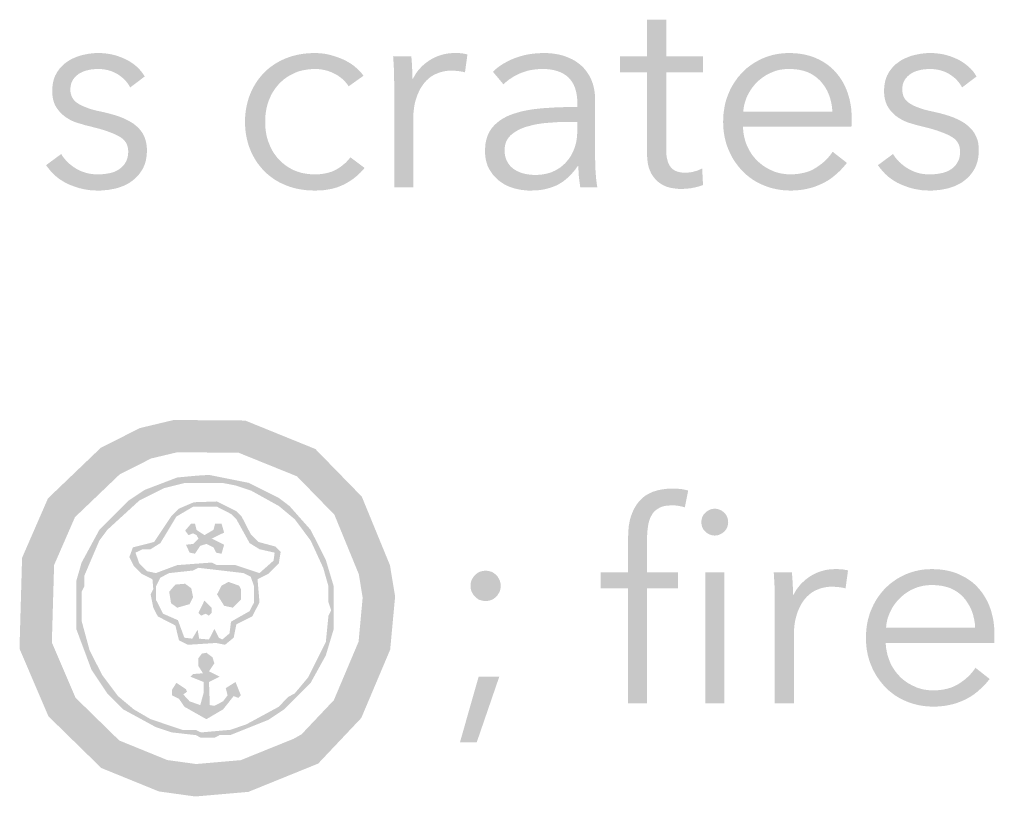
# Model space of a CAD drawing. Header units: millimetres. Extents: x 6 to 297, y 55 to 451.
# Drawn here: x 31.29 to 40.36, y 215.73 to 222.96 of the extents above; entities that cross this region are included whole.
import ezdxf

# ---------------------------------------------------------------- set-up
doc = ezdxf.new("R2010")
doc.units = ezdxf.units.MM
doc.layers.add('RASTER', color=7, linetype='Continuous')

msp = doc.modelspace()

# ---------------------------------------------------------------- hatches: boundary and pattern name
at = {"layer": 'RASTER'}
for points in [[(37.649, 222.469), (37.306, 222.469), (37.306, 221.759), (37.306, 221.742), (37.306, 221.726), (37.307, 221.711), (37.309, 221.697), (37.311, 221.683), (37.313, 221.671), (37.316, 221.658), (37.319, 221.647), (37.322, 221.636), (37.326, 221.626), (37.33, 221.617), (37.335, 221.608), (37.339, 221.599), (37.345, 221.592), (37.35, 221.585), (37.356, 221.578), (37.363, 221.572), (37.369, 221.567), (37.376, 221.562), (37.383, 221.557), (37.391, 221.553), (37.398, 221.55), (37.406, 221.547), (37.415, 221.544), (37.423, 221.542), (37.432, 221.54), (37.441, 221.539), (37.45, 221.537), (37.459, 221.536), (37.468, 221.536), (37.478, 221.535), (37.488, 221.535), (37.497, 221.535), (37.506, 221.536), (37.515, 221.537), (37.525, 221.538), (37.535, 221.539), (37.544, 221.541), (37.554, 221.543), (37.564, 221.546), (37.574, 221.548), (37.584, 221.551), (37.594, 221.554), (37.604, 221.558), (37.613, 221.562), (37.623, 221.566), (37.632, 221.57), (37.641, 221.574), (37.649, 221.421), (37.637, 221.416), (37.625, 221.412), (37.613, 221.408), (37.601, 221.405), (37.589, 221.402), (37.576, 221.399), (37.564, 221.396), (37.551, 221.394), (37.538, 221.391), (37.525, 221.39), (37.512, 221.388), (37.498, 221.387), (37.484, 221.386), (37.47, 221.385), (37.456, 221.385), (37.441, 221.384), (37.428, 221.385), (37.416, 221.385), (37.403, 221.386), (37.39, 221.388), (37.377, 221.389), (37.364, 221.392), (37.35, 221.394), (37.337, 221.397), (37.323, 221.401), (37.31, 221.405), (37.297, 221.41), (37.284, 221.416), (37.272, 221.423), (37.259, 221.43), (37.247, 221.438), (37.235, 221.447), (37.224, 221.456), (37.213, 221.467), (37.203, 221.478), (37.193, 221.49), (37.184, 221.502), (37.175, 221.516), (37.166, 221.53), (37.159, 221.546), (37.152, 221.562), (37.146, 221.579), (37.14, 221.598), (37.136, 221.618), (37.133, 221.639), (37.131, 221.661), (37.129, 221.685), (37.129, 221.709), (37.129, 222.469), (36.877, 222.469), (36.877, 222.617), (37.129, 222.617), (37.129, 222.96), (37.306, 222.96), (37.306, 222.617), (37.649, 222.617)], [(32.319, 222.328), (32.308, 222.347), (32.297, 222.364), (32.284, 222.381), (32.27, 222.397), (32.254, 222.412), (32.238, 222.426), (32.22, 222.439), (32.201, 222.452), (32.18, 222.463), (32.159, 222.473), (32.138, 222.481), (32.116, 222.488), (32.093, 222.493), (32.069, 222.497), (32.045, 222.499), (32.02, 222.5), (32.008, 222.5), (31.996, 222.499), (31.985, 222.498), (31.973, 222.497), (31.961, 222.496), (31.95, 222.494), (31.938, 222.492), (31.926, 222.489), (31.915, 222.487), (31.903, 222.483), (31.893, 222.48), (31.882, 222.476), (31.872, 222.471), (31.862, 222.466), (31.852, 222.461), (31.843, 222.456), (31.834, 222.45), (31.826, 222.443), (31.818, 222.436), (31.81, 222.429), (31.803, 222.421), (31.796, 222.413), (31.79, 222.405), (31.785, 222.396), (31.779, 222.386), (31.775, 222.377), (31.771, 222.367), (31.768, 222.356), (31.766, 222.345), (31.764, 222.334), (31.763, 222.322), (31.762, 222.31), (31.763, 222.289), (31.767, 222.27), (31.772, 222.251), (31.78, 222.234), (31.79, 222.218), (31.802, 222.204), (31.816, 222.191), (31.833, 222.179), (31.851, 222.168), (31.873, 222.157), (31.897, 222.147), (31.923, 222.137), (31.952, 222.127), (31.983, 222.118), (32.017, 222.11), (32.054, 222.102), (32.106, 222.09), (32.154, 222.077), (32.2, 222.063), (32.241, 222.048), (32.279, 222.031), (32.314, 222.013), (32.345, 221.994), (32.372, 221.973), (32.396, 221.951), (32.417, 221.927), (32.435, 221.902), (32.449, 221.874), (32.46, 221.845), (32.468, 221.814), (32.473, 221.781), (32.475, 221.746), (32.474, 221.72), (32.472, 221.696), (32.469, 221.672), (32.465, 221.65), (32.459, 221.628), (32.452, 221.608), (32.444, 221.589), (32.435, 221.57), (32.424, 221.553), (32.413, 221.536), (32.401, 221.52), (32.388, 221.505), (32.374, 221.491), (32.36, 221.478), (32.345, 221.465), (32.329, 221.453), (32.313, 221.442), (32.296, 221.432), (32.278, 221.423), (32.26, 221.414), (32.241, 221.407), (32.222, 221.4), (32.203, 221.394), (32.182, 221.388), (32.162, 221.384), (32.141, 221.38), (32.121, 221.376), (32.1, 221.374), (32.079, 221.372), (32.059, 221.37), (32.038, 221.369), (32.017, 221.369), (31.983, 221.37), (31.949, 221.372), (31.915, 221.377), (31.881, 221.383), (31.848, 221.391), (31.815, 221.401), (31.782, 221.413), (31.749, 221.426), (31.718, 221.441), (31.687, 221.459), (31.658, 221.478), (31.631, 221.499), (31.605, 221.523), (31.581, 221.548), (31.558, 221.576), (31.536, 221.605), (31.677, 221.709), (31.689, 221.69), (31.703, 221.671), (31.718, 221.653), (31.734, 221.635), (31.752, 221.619), (31.772, 221.603), (31.792, 221.588), (31.814, 221.574), (31.837, 221.561), (31.861, 221.55), (31.885, 221.541), (31.91, 221.533), (31.935, 221.527), (31.961, 221.523), (31.988, 221.52), (32.015, 221.52), (32.029, 221.52), (32.043, 221.52), (32.057, 221.521), (32.071, 221.522), (32.084, 221.524), (32.097, 221.525), (32.111, 221.528), (32.124, 221.53), (32.137, 221.533), (32.149, 221.536), (32.161, 221.54), (32.173, 221.544), (32.184, 221.549), (32.194, 221.554), (32.205, 221.56), (32.215, 221.566), (32.224, 221.573), (32.233, 221.58), (32.242, 221.588), (32.25, 221.596), (32.257, 221.604), (32.265, 221.613), (32.271, 221.623), (32.277, 221.633), (32.283, 221.643), (32.287, 221.654), (32.291, 221.666), (32.295, 221.678), (32.297, 221.691), (32.299, 221.704), (32.3, 221.718), (32.301, 221.733), (32.299, 221.756), (32.295, 221.778), (32.288, 221.798), (32.278, 221.817), (32.265, 221.834), (32.249, 221.85), (32.23, 221.864), (32.208, 221.877), (32.184, 221.889), (32.157, 221.901), (32.128, 221.912), (32.096, 221.924), (32.061, 221.935), (32.024, 221.946), (31.984, 221.956), (31.942, 221.967), (31.928, 221.97), (31.914, 221.974), (31.9, 221.977), (31.886, 221.981), (31.871, 221.986), (31.856, 221.99), (31.841, 221.995), (31.826, 221.999), (31.811, 222.004), (31.796, 222.01), (31.782, 222.016), (31.767, 222.023), (31.753, 222.031), (31.74, 222.039), (31.726, 222.047), (31.713, 222.057), (31.7, 222.066), (31.688, 222.077), (31.677, 222.088), (31.666, 222.099), (31.655, 222.111), (31.645, 222.124), (31.636, 222.137), (31.627, 222.151), (31.619, 222.166), (31.612, 222.182), (31.607, 222.198), (31.602, 222.216), (31.598, 222.234), (31.596, 222.253), (31.594, 222.273), (31.593, 222.294), (31.594, 222.317), (31.596, 222.339), (31.599, 222.361), (31.603, 222.381), (31.608, 222.401), (31.614, 222.419), (31.621, 222.437), (31.63, 222.454), (31.639, 222.471), (31.65, 222.486), (31.661, 222.501), (31.672, 222.515), (31.685, 222.528), (31.698, 222.541), (31.712, 222.552), (31.727, 222.563), (31.743, 222.574), (31.759, 222.584), (31.776, 222.593), (31.793, 222.601), (31.81, 222.608), (31.828, 222.615), (31.847, 222.622), (31.866, 222.627), (31.886, 222.632), (31.906, 222.636), (31.926, 222.64), (31.946, 222.643), (31.966, 222.645), (31.986, 222.647), (32.007, 222.648), (32.028, 222.648), (32.059, 222.647), (32.091, 222.644), (32.122, 222.64), (32.153, 222.634), (32.184, 222.626), (32.214, 222.616), (32.245, 222.604), (32.275, 222.591), (32.304, 222.576), (32.331, 222.559), (32.356, 222.541), (32.379, 222.522), (32.401, 222.501), (32.42, 222.479), (32.438, 222.455), (32.454, 222.43)], [(34.352, 222.339), (34.34, 222.356), (34.327, 222.372), (34.313, 222.388), (34.298, 222.403), (34.281, 222.417), (34.263, 222.43), (34.244, 222.443), (34.223, 222.454), (34.202, 222.465), (34.18, 222.474), (34.158, 222.482), (34.135, 222.488), (34.112, 222.493), (34.089, 222.497), (34.064, 222.499), (34.04, 222.5), (34.014, 222.499), (33.988, 222.497), (33.963, 222.494), (33.939, 222.49), (33.915, 222.485), (33.892, 222.479), (33.869, 222.471), (33.848, 222.462), (33.827, 222.452), (33.806, 222.441), (33.787, 222.43), (33.768, 222.417), (33.75, 222.404), (33.733, 222.389), (33.716, 222.374), (33.701, 222.358), (33.686, 222.341), (33.672, 222.323), (33.659, 222.305), (33.647, 222.286), (33.635, 222.266), (33.625, 222.245), (33.616, 222.224), (33.607, 222.202), (33.599, 222.179), (33.593, 222.156), (33.587, 222.133), (33.583, 222.109), (33.579, 222.084), (33.577, 222.06), (33.575, 222.034), (33.575, 222.008), (33.575, 221.983), (33.577, 221.957), (33.579, 221.933), (33.583, 221.908), (33.587, 221.884), (33.593, 221.861), (33.599, 221.838), (33.607, 221.816), (33.616, 221.794), (33.625, 221.773), (33.635, 221.753), (33.646, 221.733), (33.658, 221.714), (33.671, 221.696), (33.685, 221.678), (33.699, 221.661), (33.715, 221.645), (33.731, 221.63), (33.748, 221.616), (33.766, 221.602), (33.784, 221.59), (33.804, 221.578), (33.824, 221.567), (33.845, 221.557), (33.867, 221.548), (33.889, 221.541), (33.912, 221.534), (33.936, 221.529), (33.96, 221.525), (33.985, 221.522), (34.011, 221.52), (34.037, 221.52), (34.066, 221.52), (34.094, 221.522), (34.12, 221.526), (34.145, 221.531), (34.169, 221.537), (34.192, 221.544), (34.214, 221.553), (34.235, 221.564), (34.255, 221.575), (34.274, 221.588), (34.291, 221.601), (34.308, 221.615), (34.325, 221.629), (34.34, 221.645), (34.354, 221.661), (34.368, 221.678), (34.5, 221.579), (34.48, 221.556), (34.459, 221.534), (34.437, 221.513), (34.413, 221.493), (34.389, 221.474), (34.363, 221.457), (34.337, 221.441), (34.309, 221.426), (34.28, 221.413), (34.25, 221.401), (34.218, 221.391), (34.185, 221.383), (34.15, 221.377), (34.114, 221.372), (34.076, 221.37), (34.037, 221.369), (34.001, 221.37), (33.965, 221.372), (33.93, 221.376), (33.896, 221.381), (33.863, 221.388), (33.831, 221.396), (33.8, 221.406), (33.77, 221.417), (33.74, 221.43), (33.712, 221.443), (33.685, 221.458), (33.659, 221.474), (33.634, 221.492), (33.61, 221.51), (33.587, 221.53), (33.566, 221.551), (33.545, 221.573), (33.526, 221.596), (33.507, 221.62), (33.49, 221.644), (33.475, 221.67), (33.46, 221.697), (33.446, 221.725), (33.434, 221.754), (33.423, 221.783), (33.414, 221.813), (33.406, 221.844), (33.399, 221.876), (33.394, 221.908), (33.39, 221.941), (33.388, 221.974), (33.387, 222.008), (33.388, 222.043), (33.39, 222.076), (33.394, 222.109), (33.399, 222.141), (33.406, 222.173), (33.414, 222.203), (33.423, 222.234), (33.434, 222.263), (33.446, 222.292), (33.46, 222.32), (33.475, 222.347), (33.49, 222.372), (33.507, 222.397), (33.526, 222.421), (33.545, 222.444), (33.566, 222.466), (33.587, 222.487), (33.61, 222.507), (33.634, 222.525), (33.659, 222.542), (33.685, 222.559), (33.712, 222.573), (33.74, 222.587), (33.77, 222.6), (33.8, 222.611), (33.831, 222.621), (33.863, 222.629), (33.896, 222.636), (33.93, 222.641), (33.965, 222.645), (34.001, 222.647), (34.037, 222.648), (34.068, 222.647), (34.099, 222.645), (34.13, 222.641), (34.161, 222.635), (34.192, 222.627), (34.223, 222.618), (34.254, 222.607), (34.286, 222.595), (34.316, 222.581), (34.346, 222.565), (34.374, 222.548), (34.4, 222.529), (34.425, 222.508), (34.448, 222.486), (34.47, 222.463), (34.49, 222.437)], [(34.776, 222.349), (34.776, 222.362), (34.776, 222.375), (34.775, 222.39), (34.775, 222.406), (34.775, 222.422), (34.774, 222.439), (34.774, 222.457), (34.773, 222.476), (34.773, 222.496), (34.772, 222.514), (34.771, 222.533), (34.77, 222.551), (34.769, 222.568), (34.768, 222.585), (34.767, 222.601), (34.765, 222.617), (34.934, 222.617), (34.936, 222.604), (34.937, 222.591), (34.938, 222.578), (34.939, 222.565), (34.94, 222.551), (34.941, 222.537), (34.942, 222.522), (34.942, 222.508), (34.943, 222.493), (34.943, 222.479), (34.944, 222.466), (34.944, 222.453), (34.944, 222.441), (34.945, 222.43), (34.945, 222.419), (34.945, 222.409), (34.95, 222.409), (34.964, 222.435), (34.979, 222.46), (34.996, 222.483), (35.015, 222.505), (35.035, 222.526), (35.057, 222.546), (35.081, 222.564), (35.106, 222.582), (35.132, 222.597), (35.16, 222.611), (35.188, 222.622), (35.217, 222.631), (35.246, 222.639), (35.277, 222.644), (35.308, 222.647), (35.34, 222.648), (35.348, 222.648), (35.356, 222.648), (35.364, 222.648), (35.372, 222.647), (35.38, 222.647), (35.387, 222.647), (35.394, 222.646), (35.401, 222.645), (35.408, 222.645), (35.415, 222.644), (35.422, 222.643), (35.429, 222.641), (35.436, 222.64), (35.443, 222.639), (35.45, 222.637), (35.457, 222.635), (35.434, 222.469), (35.429, 222.47), (35.425, 222.471), (35.419, 222.472), (35.413, 222.474), (35.406, 222.475), (35.399, 222.476), (35.39, 222.478), (35.382, 222.479), (35.373, 222.48), (35.363, 222.481), (35.354, 222.482), (35.345, 222.483), (35.336, 222.483), (35.327, 222.484), (35.318, 222.484), (35.309, 222.484), (35.291, 222.484), (35.274, 222.483), (35.257, 222.481), (35.24, 222.478), (35.223, 222.474), (35.206, 222.47), (35.19, 222.464), (35.174, 222.458), (35.158, 222.451), (35.142, 222.443), (35.127, 222.434), (35.113, 222.425), (35.099, 222.414), (35.086, 222.402), (35.073, 222.39), (35.061, 222.376), (35.049, 222.362), (35.038, 222.346), (35.027, 222.33), (35.017, 222.313), (35.007, 222.294), (34.999, 222.275), (34.99, 222.255), (34.983, 222.233), (34.975, 222.211), (34.969, 222.188), (34.964, 222.163), (34.96, 222.137), (34.957, 222.111), (34.954, 222.083), (34.953, 222.054), (34.953, 222.024), (34.953, 221.4), (34.776, 221.4), (34.776, 222.349)], [(40.059, 222.328), (40.049, 222.347), (40.037, 222.364), (40.024, 222.381), (40.01, 222.397), (39.995, 222.412), (39.978, 222.426), (39.96, 222.439), (39.941, 222.452), (39.921, 222.463), (39.9, 222.473), (39.878, 222.481), (39.856, 222.488), (39.833, 222.493), (39.809, 222.497), (39.785, 222.499), (39.76, 222.5), (39.748, 222.5), (39.737, 222.499), (39.725, 222.498), (39.713, 222.497), (39.701, 222.496), (39.69, 222.494), (39.678, 222.492), (39.666, 222.489), (39.655, 222.487), (39.644, 222.483), (39.633, 222.48), (39.622, 222.476), (39.612, 222.471), (39.602, 222.466), (39.592, 222.461), (39.583, 222.456), (39.574, 222.45), (39.566, 222.443), (39.558, 222.436), (39.55, 222.429), (39.543, 222.421), (39.537, 222.413), (39.53, 222.405), (39.525, 222.396), (39.52, 222.386), (39.515, 222.377), (39.511, 222.367), (39.508, 222.356), (39.506, 222.345), (39.504, 222.334), (39.503, 222.322), (39.503, 222.31), (39.504, 222.289), (39.507, 222.27), (39.512, 222.251), (39.52, 222.234), (39.53, 222.218), (39.542, 222.204), (39.556, 222.191), (39.573, 222.179), (39.592, 222.168), (39.613, 222.157), (39.637, 222.147), (39.663, 222.137), (39.692, 222.127), (39.723, 222.118), (39.757, 222.11), (39.794, 222.102), (39.846, 222.09), (39.895, 222.077), (39.94, 222.063), (39.981, 222.048), (40.019, 222.031), (40.054, 222.013), (40.085, 221.994), (40.112, 221.973), (40.136, 221.951), (40.157, 221.927), (40.175, 221.902), (40.189, 221.874), (40.201, 221.845), (40.209, 221.814), (40.213, 221.781), (40.215, 221.746), (40.214, 221.72), (40.212, 221.696), (40.209, 221.672), (40.205, 221.65), (40.199, 221.628), (40.192, 221.608), (40.184, 221.589), (40.175, 221.57), (40.164, 221.553), (40.153, 221.536), (40.141, 221.52), (40.128, 221.505), (40.115, 221.491), (40.1, 221.478), (40.085, 221.465), (40.069, 221.453), (40.053, 221.442), (40.036, 221.432), (40.018, 221.423), (40, 221.414), (39.982, 221.407), (39.962, 221.4), (39.943, 221.394), (39.923, 221.388), (39.902, 221.384), (39.881, 221.38), (39.861, 221.376), (39.84, 221.374), (39.82, 221.372), (39.799, 221.37), (39.778, 221.369), (39.757, 221.369), (39.723, 221.37), (39.689, 221.372), (39.655, 221.377), (39.622, 221.383), (39.588, 221.391), (39.555, 221.401), (39.522, 221.413), (39.49, 221.426), (39.458, 221.441), (39.428, 221.459), (39.399, 221.478), (39.371, 221.499), (39.345, 221.523), (39.321, 221.548), (39.298, 221.576), (39.276, 221.605), (39.417, 221.709), (39.429, 221.69), (39.443, 221.671), (39.458, 221.653), (39.475, 221.635), (39.493, 221.619), (39.512, 221.603), (39.533, 221.588), (39.555, 221.574), (39.578, 221.561), (39.601, 221.55), (39.625, 221.541), (39.65, 221.533), (39.675, 221.527), (39.701, 221.523), (39.728, 221.52), (39.755, 221.52), (39.769, 221.52), (39.783, 221.52), (39.797, 221.521), (39.811, 221.522), (39.824, 221.524), (39.838, 221.525), (39.851, 221.528), (39.864, 221.53), (39.877, 221.533), (39.889, 221.536), (39.901, 221.54), (39.913, 221.544), (39.924, 221.549), (39.935, 221.554), (39.945, 221.56), (39.955, 221.566), (39.965, 221.573), (39.974, 221.58), (39.982, 221.588), (39.99, 221.596), (39.998, 221.604), (40.005, 221.613), (40.011, 221.623), (40.017, 221.633), (40.023, 221.643), (40.028, 221.654), (40.032, 221.666), (40.035, 221.678), (40.038, 221.691), (40.039, 221.704), (40.04, 221.718), (40.041, 221.733), (40.039, 221.756), (40.035, 221.778), (40.028, 221.798), (40.018, 221.817), (40.005, 221.834), (39.989, 221.85), (39.97, 221.864), (39.948, 221.877), (39.924, 221.889), (39.897, 221.901), (39.868, 221.912), (39.836, 221.924), (39.801, 221.935), (39.764, 221.946), (39.724, 221.956), (39.682, 221.967), (39.668, 221.97), (39.654, 221.974), (39.64, 221.977), (39.626, 221.981), (39.611, 221.986), (39.596, 221.99), (39.581, 221.995), (39.566, 221.999), (39.551, 222.004), (39.536, 222.01), (39.522, 222.016), (39.507, 222.023), (39.493, 222.031), (39.48, 222.039), (39.466, 222.047), (39.453, 222.057), (39.44, 222.066), (39.428, 222.077), (39.417, 222.088), (39.406, 222.099), (39.395, 222.111), (39.385, 222.124), (39.376, 222.137), (39.367, 222.151), (39.359, 222.166), (39.353, 222.182), (39.347, 222.198), (39.342, 222.216), (39.338, 222.234), (39.336, 222.253), (39.334, 222.273), (39.334, 222.294), (39.334, 222.317), (39.336, 222.339), (39.339, 222.361), (39.343, 222.381), (39.348, 222.401), (39.354, 222.419), (39.361, 222.437), (39.37, 222.454), (39.379, 222.471), (39.39, 222.486), (39.401, 222.501), (39.413, 222.515), (39.425, 222.528), (39.438, 222.541), (39.453, 222.552), (39.468, 222.563), (39.483, 222.574), (39.499, 222.584), (39.516, 222.593), (39.533, 222.601), (39.55, 222.608), (39.569, 222.615), (39.587, 222.622), (39.607, 222.627), (39.626, 222.632), (39.646, 222.636), (39.666, 222.64), (39.686, 222.643), (39.706, 222.645), (39.727, 222.647), (39.747, 222.648), (39.768, 222.648), (39.8, 222.647), (39.831, 222.644), (39.862, 222.64), (39.893, 222.634), (39.924, 222.626), (39.955, 222.616), (39.985, 222.604), (40.015, 222.591), (40.044, 222.576), (40.071, 222.559), (40.096, 222.541), (40.119, 222.522), (40.141, 222.501), (40.161, 222.479), (40.178, 222.455), (40.194, 222.43)], [(37.415, 217.669), (37.129, 217.669), (37.129, 216.6), (36.952, 216.6), (36.952, 217.669), (36.697, 217.669), (36.697, 217.817), (36.952, 217.817), (36.952, 218.15), (36.954, 218.2), (36.958, 218.248), (36.966, 218.293), (36.977, 218.336), (36.992, 218.375), (37.009, 218.412), (37.03, 218.446), (37.053, 218.477), (37.08, 218.505), (37.111, 218.53), (37.145, 218.55), (37.182, 218.567), (37.223, 218.58), (37.267, 218.589), (37.314, 218.595), (37.365, 218.597), (37.374, 218.597), (37.383, 218.597), (37.391, 218.596), (37.401, 218.596), (37.41, 218.595), (37.419, 218.595), (37.429, 218.594), (37.438, 218.593), (37.448, 218.592), (37.457, 218.591), (37.467, 218.589), (37.476, 218.587), (37.485, 218.585), (37.494, 218.583), (37.502, 218.581), (37.511, 218.579), (37.48, 218.423), (37.473, 218.425), (37.466, 218.426), (37.458, 218.428), (37.451, 218.43), (37.444, 218.431), (37.437, 218.433), (37.43, 218.434), (37.423, 218.436), (37.415, 218.437), (37.408, 218.438), (37.4, 218.439), (37.392, 218.44), (37.384, 218.44), (37.375, 218.44), (37.367, 218.441), (37.358, 218.441), (37.34, 218.44), (37.324, 218.439), (37.308, 218.438), (37.294, 218.435), (37.279, 218.432), (37.266, 218.428), (37.254, 218.423), (37.242, 218.417), (37.231, 218.411), (37.22, 218.404), (37.211, 218.397), (37.202, 218.389), (37.193, 218.381), (37.185, 218.371), (37.178, 218.362), (37.172, 218.351), (37.166, 218.34), (37.16, 218.329), (37.155, 218.317), (37.151, 218.305), (37.147, 218.292), (37.143, 218.279), (37.14, 218.265), (37.138, 218.251), (37.136, 218.237), (37.134, 218.222), (37.132, 218.207), (37.131, 218.192), (37.13, 218.176), (37.129, 218.161), (37.129, 218.145), (37.129, 218.129), (37.129, 217.817), (37.415, 217.817)], [(38.317, 217.549), (38.317, 217.562), (38.317, 217.575), (38.317, 217.59), (38.316, 217.606), (38.316, 217.622), (38.316, 217.639), (38.315, 217.657), (38.314, 217.676), (38.314, 217.696), (38.313, 217.714), (38.312, 217.733), (38.311, 217.751), (38.31, 217.768), (38.309, 217.785), (38.308, 217.801), (38.307, 217.817), (38.476, 217.817), (38.477, 217.804), (38.478, 217.791), (38.479, 217.778), (38.48, 217.765), (38.481, 217.751), (38.482, 217.737), (38.483, 217.722), (38.483, 217.708), (38.484, 217.693), (38.485, 217.679), (38.485, 217.666), (38.485, 217.653), (38.486, 217.641), (38.486, 217.63), (38.486, 217.619), (38.486, 217.609), (38.491, 217.609), (38.505, 217.635), (38.52, 217.66), (38.538, 217.683), (38.556, 217.705), (38.577, 217.726), (38.598, 217.746), (38.622, 217.764), (38.647, 217.782), (38.674, 217.797), (38.701, 217.811), (38.729, 217.822), (38.758, 217.831), (38.787, 217.839), (38.818, 217.844), (38.849, 217.847), (38.881, 217.848), (38.89, 217.848), (38.898, 217.848), (38.906, 217.848), (38.913, 217.847), (38.921, 217.847), (38.928, 217.847), (38.935, 217.846), (38.942, 217.845), (38.949, 217.845), (38.956, 217.844), (38.963, 217.843), (38.97, 217.841), (38.977, 217.84), (38.984, 217.839), (38.991, 217.837), (38.998, 217.835), (38.975, 217.669), (38.971, 217.67), (38.966, 217.671), (38.96, 217.673), (38.954, 217.674), (38.947, 217.675), (38.94, 217.676), (38.932, 217.678), (38.923, 217.679), (38.914, 217.68), (38.905, 217.681), (38.896, 217.682), (38.886, 217.683), (38.877, 217.683), (38.868, 217.684), (38.859, 217.684), (38.85, 217.684), (38.833, 217.684), (38.815, 217.683), (38.798, 217.681), (38.781, 217.678), (38.764, 217.674), (38.748, 217.67), (38.731, 217.664), (38.715, 217.658), (38.699, 217.651), (38.683, 217.643), (38.668, 217.634), (38.654, 217.625), (38.64, 217.614), (38.627, 217.602), (38.614, 217.59), (38.602, 217.576), (38.59, 217.562), (38.579, 217.546), (38.568, 217.53), (38.558, 217.513), (38.549, 217.494), (38.54, 217.475), (38.531, 217.455), (38.524, 217.433), (38.517, 217.411), (38.511, 217.388), (38.505, 217.363), (38.501, 217.337), (38.498, 217.311), (38.496, 217.283), (38.494, 217.254), (38.494, 217.224), (38.494, 216.6), (38.317, 216.6), (38.317, 217.549)]]:
    msp.add_hatch(color=7, dxfattribs=at).paths.add_polyline_path(points)
h = msp.add_hatch(color=7, dxfattribs=at)
h.paths.add_polyline_path([(36.479, 222.185), (36.478, 222.224), (36.474, 222.259), (36.467, 222.293), (36.458, 222.324), (36.446, 222.352), (36.432, 222.378), (36.415, 222.401), (36.396, 222.422), (36.374, 222.44), (36.349, 222.456), (36.323, 222.469), (36.294, 222.48), (36.262, 222.489), (36.228, 222.495), (36.192, 222.499), (36.154, 222.5), (36.127, 222.499), (36.1, 222.497), (36.074, 222.494), (36.049, 222.49), (36.023, 222.485), (35.999, 222.478), (35.975, 222.47), (35.951, 222.461), (35.928, 222.451), (35.906, 222.44), (35.885, 222.428), (35.865, 222.415), (35.845, 222.402), (35.827, 222.388), (35.809, 222.373), (35.792, 222.357), (35.694, 222.474), (35.713, 222.492), (35.734, 222.51), (35.757, 222.527), (35.781, 222.543), (35.807, 222.558), (35.834, 222.572), (35.862, 222.586), (35.893, 222.599), (35.924, 222.61), (35.956, 222.62), (35.99, 222.629), (36.024, 222.636), (36.06, 222.641), (36.096, 222.645), (36.134, 222.647), (36.172, 222.648), (36.196, 222.648), (36.221, 222.646), (36.244, 222.644), (36.268, 222.641), (36.29, 222.637), (36.313, 222.633), (36.335, 222.627), (36.357, 222.621), (36.378, 222.613), (36.398, 222.605), (36.418, 222.596), (36.437, 222.587), (36.456, 222.576), (36.474, 222.564), (36.491, 222.552), (36.507, 222.539), (36.523, 222.525), (36.538, 222.51), (36.552, 222.494), (36.565, 222.477), (36.577, 222.459), (36.589, 222.441), (36.599, 222.421), (36.609, 222.401), (36.617, 222.38), (36.625, 222.358), (36.631, 222.335), (36.636, 222.311), (36.64, 222.286), (36.643, 222.26), (36.645, 222.234), (36.645, 222.206), (36.645, 221.673), (36.645, 221.655), (36.646, 221.638), (36.646, 221.62), (36.647, 221.602), (36.647, 221.583), (36.648, 221.565), (36.649, 221.546), (36.65, 221.527), (36.652, 221.509), (36.653, 221.491), (36.655, 221.474), (36.657, 221.458), (36.659, 221.442), (36.661, 221.427), (36.663, 221.413), (36.666, 221.4), (36.507, 221.4), (36.505, 221.411), (36.504, 221.423), (36.502, 221.434), (36.5, 221.446), (36.499, 221.458), (36.497, 221.471), (36.496, 221.483), (36.494, 221.496), (36.493, 221.509), (36.492, 221.522), (36.491, 221.535), (36.491, 221.548), (36.49, 221.56), (36.49, 221.573), (36.489, 221.585), (36.489, 221.598), (36.484, 221.598), (36.463, 221.568), (36.441, 221.541), (36.418, 221.516), (36.395, 221.493), (36.371, 221.472), (36.347, 221.453), (36.321, 221.437), (36.296, 221.422), (36.269, 221.41), (36.24, 221.399), (36.21, 221.39), (36.179, 221.382), (36.147, 221.376), (36.113, 221.372), (36.078, 221.37), (36.042, 221.369), (36.024, 221.369), (36.007, 221.37), (35.989, 221.372), (35.971, 221.374), (35.953, 221.376), (35.935, 221.38), (35.916, 221.384), (35.898, 221.388), (35.879, 221.394), (35.861, 221.4), (35.844, 221.406), (35.827, 221.414), (35.81, 221.422), (35.794, 221.431), (35.778, 221.441), (35.763, 221.452), (35.748, 221.463), (35.733, 221.476), (35.72, 221.489), (35.707, 221.503), (35.694, 221.517), (35.683, 221.533), (35.672, 221.549), (35.661, 221.566), (35.652, 221.584), (35.643, 221.603), (35.637, 221.623), (35.631, 221.644), (35.626, 221.666), (35.623, 221.689), (35.621, 221.713), (35.621, 221.738), (35.622, 221.772), (35.625, 221.805), (35.631, 221.835), (35.639, 221.864), (35.649, 221.891), (35.661, 221.916), (35.676, 221.939), (35.692, 221.96), (35.711, 221.98), (35.731, 221.999), (35.753, 222.016), (35.776, 222.032), (35.8, 222.046), (35.827, 222.06), (35.854, 222.072), (35.883, 222.082), (35.914, 222.092), (35.945, 222.101), (35.978, 222.109), (36.012, 222.116), (36.047, 222.122), (36.083, 222.127), (36.12, 222.131), (36.158, 222.135), (36.197, 222.137), (36.236, 222.14), (36.275, 222.142), (36.315, 222.143), (36.356, 222.145), (36.396, 222.145), (36.437, 222.146), (36.479, 222.146)])
h.paths.add_polyline_path([(36.427, 222.008), (36.399, 222.008), (36.372, 222.008), (36.345, 222.007), (36.317, 222.006), (36.29, 222.005), (36.262, 222.003), (36.235, 222.001), (36.207, 221.999), (36.18, 221.997), (36.153, 221.994), (36.127, 221.99), (36.102, 221.986), (36.077, 221.981), (36.053, 221.975), (36.03, 221.969), (36.007, 221.963), (35.985, 221.956), (35.964, 221.948), (35.944, 221.939), (35.925, 221.929), (35.907, 221.919), (35.891, 221.908), (35.875, 221.896), (35.86, 221.884), (35.847, 221.87), (35.835, 221.855), (35.825, 221.84), (35.817, 221.823), (35.811, 221.805), (35.806, 221.787), (35.804, 221.767), (35.803, 221.746), (35.803, 221.73), (35.804, 221.715), (35.806, 221.7), (35.809, 221.686), (35.812, 221.673), (35.817, 221.66), (35.822, 221.648), (35.828, 221.637), (35.834, 221.626), (35.841, 221.616), (35.848, 221.606), (35.856, 221.597), (35.865, 221.588), (35.874, 221.58), (35.884, 221.572), (35.894, 221.565), (35.904, 221.559), (35.915, 221.552), (35.926, 221.547), (35.938, 221.542), (35.949, 221.537), (35.961, 221.533), (35.974, 221.529), (35.986, 221.526), (35.999, 221.523), (36.012, 221.521), (36.024, 221.519), (36.037, 221.517), (36.05, 221.516), (36.063, 221.515), (36.076, 221.515), (36.089, 221.514), (36.112, 221.515), (36.134, 221.516), (36.156, 221.519), (36.177, 221.523), (36.198, 221.527), (36.218, 221.533), (36.237, 221.539), (36.255, 221.547), (36.273, 221.555), (36.29, 221.565), (36.307, 221.575), (36.322, 221.585), (36.337, 221.597), (36.351, 221.609), (36.365, 221.622), (36.377, 221.635), (36.389, 221.65), (36.401, 221.664), (36.411, 221.68), (36.421, 221.695), (36.43, 221.712), (36.438, 221.729), (36.446, 221.746), (36.453, 221.764), (36.459, 221.782), (36.464, 221.801), (36.469, 221.82), (36.472, 221.839), (36.475, 221.858), (36.477, 221.878), (36.478, 221.897), (36.479, 221.917), (36.479, 222.008)], flags=0)
h = msp.add_hatch(color=7, dxfattribs=at)
h.paths.add_polyline_path([(38.853, 222.102), (38.849, 222.144), (38.843, 222.184), (38.833, 222.222), (38.821, 222.259), (38.806, 222.294), (38.788, 222.326), (38.766, 222.358), (38.742, 222.387), (38.715, 222.413), (38.685, 222.436), (38.653, 222.456), (38.618, 222.472), (38.58, 222.484), (38.539, 222.493), (38.496, 222.498), (38.45, 222.5), (38.428, 222.499), (38.406, 222.498), (38.385, 222.495), (38.364, 222.492), (38.344, 222.487), (38.324, 222.482), (38.305, 222.475), (38.286, 222.467), (38.267, 222.459), (38.249, 222.45), (38.232, 222.44), (38.215, 222.429), (38.199, 222.418), (38.183, 222.405), (38.168, 222.393), (38.153, 222.379), (38.139, 222.365), (38.126, 222.35), (38.114, 222.335), (38.102, 222.319), (38.091, 222.303), (38.081, 222.286), (38.071, 222.269), (38.062, 222.252), (38.054, 222.234), (38.047, 222.215), (38.041, 222.197), (38.036, 222.178), (38.031, 222.16), (38.028, 222.141), (38.025, 222.121), (38.023, 222.102)], flags=0)
h.paths.add_polyline_path([(39.032, 222.045), (39.032, 222.04), (39.032, 222.036), (39.032, 222.031), (39.032, 222.026), (39.032, 222.021), (39.032, 222.016), (39.032, 222.011), (39.032, 222.006), (39.032, 222.001), (39.032, 221.995), (39.032, 221.99), (39.031, 221.984), (39.031, 221.979), (39.031, 221.973), (39.03, 221.967), (39.029, 221.962), (38.021, 221.962), (38.022, 221.939), (38.024, 221.917), (38.027, 221.895), (38.031, 221.873), (38.036, 221.852), (38.042, 221.831), (38.049, 221.81), (38.057, 221.79), (38.066, 221.77), (38.076, 221.751), (38.086, 221.732), (38.097, 221.715), (38.109, 221.697), (38.122, 221.681), (38.136, 221.665), (38.151, 221.65), (38.166, 221.635), (38.182, 221.621), (38.198, 221.608), (38.216, 221.596), (38.233, 221.584), (38.252, 221.574), (38.271, 221.564), (38.291, 221.555), (38.311, 221.546), (38.332, 221.539), (38.353, 221.533), (38.375, 221.528), (38.397, 221.525), (38.419, 221.522), (38.442, 221.52), (38.465, 221.52), (38.499, 221.521), (38.532, 221.524), (38.563, 221.529), (38.594, 221.536), (38.623, 221.544), (38.651, 221.555), (38.677, 221.568), (38.703, 221.583), (38.727, 221.6), (38.75, 221.616), (38.771, 221.634), (38.791, 221.652), (38.809, 221.671), (38.826, 221.69), (38.841, 221.71), (38.855, 221.73), (38.988, 221.626), (38.96, 221.593), (38.932, 221.562), (38.903, 221.534), (38.873, 221.508), (38.843, 221.484), (38.812, 221.463), (38.78, 221.445), (38.747, 221.429), (38.714, 221.415), (38.68, 221.402), (38.646, 221.392), (38.611, 221.384), (38.576, 221.377), (38.539, 221.373), (38.503, 221.37), (38.465, 221.369), (38.432, 221.37), (38.399, 221.372), (38.367, 221.376), (38.335, 221.381), (38.304, 221.388), (38.273, 221.396), (38.244, 221.406), (38.214, 221.417), (38.186, 221.43), (38.158, 221.443), (38.132, 221.458), (38.107, 221.474), (38.082, 221.492), (38.059, 221.51), (38.037, 221.53), (38.015, 221.551), (37.995, 221.573), (37.976, 221.596), (37.958, 221.62), (37.941, 221.644), (37.925, 221.67), (37.91, 221.697), (37.897, 221.725), (37.884, 221.754), (37.873, 221.783), (37.863, 221.813), (37.855, 221.844), (37.848, 221.876), (37.843, 221.908), (37.839, 221.941), (37.837, 221.974), (37.836, 222.008), (37.837, 222.043), (37.839, 222.076), (37.843, 222.109), (37.848, 222.141), (37.854, 222.173), (37.862, 222.203), (37.872, 222.234), (37.883, 222.263), (37.895, 222.292), (37.908, 222.32), (37.923, 222.347), (37.939, 222.372), (37.956, 222.397), (37.973, 222.421), (37.993, 222.444), (38.013, 222.466), (38.034, 222.487), (38.056, 222.507), (38.079, 222.525), (38.103, 222.542), (38.128, 222.559), (38.154, 222.573), (38.18, 222.587), (38.208, 222.6), (38.236, 222.611), (38.265, 222.621), (38.294, 222.629), (38.324, 222.636), (38.355, 222.641), (38.386, 222.645), (38.417, 222.647), (38.45, 222.648), (38.485, 222.647), (38.519, 222.645), (38.552, 222.641), (38.584, 222.636), (38.615, 222.629), (38.645, 222.621), (38.674, 222.611), (38.702, 222.6), (38.729, 222.587), (38.754, 222.574), (38.779, 222.559), (38.802, 222.543), (38.824, 222.527), (38.845, 222.509), (38.865, 222.49), (38.884, 222.47), (38.901, 222.449), (38.918, 222.427), (38.933, 222.405), (38.948, 222.381), (38.961, 222.357), (38.973, 222.332), (38.984, 222.306), (38.994, 222.279), (39.003, 222.251), (39.011, 222.223), (39.017, 222.195), (39.023, 222.166), (39.027, 222.136), (39.03, 222.106), (39.031, 222.076), (39.032, 222.045)])
h = msp.add_hatch(color=7, dxfattribs=at)
h.paths.add_polyline_path([(32.724, 219.235), (33.389, 219.23), (34.042, 218.965), (34.474, 218.522), (34.736, 217.884), (34.784, 217.594), (34.738, 217.099), (34.469, 216.463), (34.068, 216.039), (33.419, 215.776), (32.925, 215.733), (32.586, 215.78), (32.05, 215.998), (31.558, 216.479), (31.289, 217.108), (31.313, 217.953), (31.554, 218.506), (32.046, 218.977), (32.41, 219.16)])
h.paths.add_polyline_path([(32.758, 218.935), (32.514, 218.877), (32.221, 218.729), (31.805, 218.331), (31.611, 217.886), (31.59, 217.165), (31.81, 216.652), (32.217, 216.254), (32.664, 216.072), (32.933, 216.035), (33.348, 216.071), (33.895, 216.292), (34.214, 216.629), (34.444, 217.173), (34.482, 217.583), (34.446, 217.801), (34.219, 218.354), (33.871, 218.711), (33.329, 218.93), (32.758, 218.935)], flags=0)
h = msp.add_hatch(color=7, dxfattribs=at)
h.paths.add_polyline_path([(32.813, 219.038), (33.25, 219.046), (33.472, 218.996), (33.801, 218.855), (34.023, 218.707), (34.196, 218.534), (34.394, 218.238), (34.534, 217.86), (34.584, 217.613), (34.584, 217.391), (34.485, 216.946), (34.245, 216.519), (33.949, 216.222), (33.571, 216.032), (33.151, 215.933), (32.904, 215.933), (32.855, 215.958), (32.608, 215.983), (32.46, 216.032), (32.106, 216.222), (31.835, 216.469), (31.711, 216.642), (31.546, 216.971), (31.472, 217.267), (31.472, 217.662), (31.521, 217.909), (31.662, 218.263), (31.835, 218.51), (31.983, 218.658), (32.181, 218.806), (32.46, 218.947), (32.682, 219.021)])
h.paths.add_polyline_path([(33.028, 218.996), (32.978, 218.971), (32.781, 218.971), (32.46, 218.873), (32.23, 218.757), (31.958, 218.559), (31.785, 218.337), (31.645, 218.058), (31.57, 217.835), (31.546, 217.539), (31.521, 217.489), (31.546, 217.218), (31.62, 216.971), (31.761, 216.692), (31.884, 216.519), (32.131, 216.296), (32.484, 216.106), (32.731, 216.032), (32.929, 216.032), (32.978, 216.007), (33.077, 216.032), (33.275, 216.032), (33.596, 216.131), (33.974, 216.346), (34.196, 216.593), (34.411, 216.995), (34.485, 217.267), (34.485, 217.415), (34.51, 217.465), (34.485, 217.736), (34.386, 218.058), (34.221, 218.386), (34.157, 218.445), (34.122, 218.51), (33.9, 218.707), (33.546, 218.897), (33.299, 218.971)], flags=0)
h.paths.add_polyline_path([(32.936, 218.717), (33.052, 218.724), (33.423, 218.65), (33.702, 218.51), (33.801, 218.435), (33.998, 218.213), (34.139, 217.934), (34.213, 217.687), (34.213, 217.292), (34.139, 217.045), (33.998, 216.79), (33.751, 216.543), (33.603, 216.445), (33.25, 216.304), (33.151, 216.304), (33.102, 216.279), (32.978, 216.279), (32.929, 216.304), (32.707, 216.329), (32.558, 216.378), (32.255, 216.543), (32.106, 216.692), (31.958, 216.914), (31.817, 217.292), (31.817, 217.736), (31.867, 217.909), (32.032, 218.213), (32.304, 218.485), (32.452, 218.584), (32.756, 218.7)], flags=0)
h.paths.add_polyline_path([(32.83, 218.65), (32.633, 218.601), (32.403, 218.485), (32.106, 218.213), (32.032, 218.114), (31.892, 217.786), (31.892, 217.687), (31.867, 217.638), (31.867, 217.366), (31.941, 217.094), (32.057, 216.865), (32.205, 216.667), (32.353, 216.543), (32.509, 216.452), (32.805, 216.353), (32.929, 216.353), (32.978, 216.329), (33.25, 216.353), (33.398, 216.403), (33.702, 216.568), (33.786, 216.657), (33.85, 216.692), (33.974, 216.84), (34.139, 217.168), (34.164, 217.415), (34.189, 217.465), (34.164, 217.539), (34.164, 217.687), (34.115, 217.86), (33.998, 218.114), (33.85, 218.312), (33.702, 218.435), (33.448, 218.576), (33.299, 218.626), (33.176, 218.65)], flags=0)
h.paths.add_polyline_path([(32.912, 218.47), (33.127, 218.477), (33.307, 218.386), (33.356, 218.337), (33.44, 218.174), (33.514, 218.1), (33.67, 218.058), (33.719, 218.008), (33.702, 217.902), (33.603, 217.803), (33.504, 217.754), (33.522, 217.539), (33.455, 217.408), (33.307, 217.334), (33.282, 217.21), (33.201, 217.144), (33.119, 217.161), (32.855, 217.144), (32.773, 217.186), (32.739, 217.324), (32.576, 217.408), (32.534, 217.489), (32.509, 217.613), (32.534, 217.662), (32.526, 217.754), (32.428, 217.803), (32.353, 217.877), (32.311, 217.959), (32.344, 218.05), (32.541, 218.1), (32.699, 218.337), (32.773, 218.411)], flags=0)
h.paths.add_polyline_path([(32.904, 218.428), (32.749, 218.337), (32.6, 218.09), (32.509, 218.033), (32.435, 218.033), (32.368, 218.001), (32.403, 217.902), (32.477, 217.828), (32.558, 217.811), (32.756, 217.885), (33.077, 217.909), (33.127, 217.885), (33.299, 217.885), (33.522, 217.811), (33.653, 217.927), (33.663, 218.001), (33.522, 218.033), (33.43, 218.09), (33.307, 218.312), (33.257, 218.361), (33.127, 218.428)], flags=0)
h.paths.add_polyline_path([(32.887, 218.272), (32.922, 218.272), (32.936, 218.213), (33.01, 218.164), (33.094, 218.213), (33.109, 218.272), (33.169, 218.272), (33.193, 218.188), (33.077, 218.132), (33.193, 218.075), (33.169, 217.991), (33.119, 218.001), (33.094, 218.05), (33.028, 218.082), (32.971, 218.065), (32.922, 217.991), (32.872, 218.001), (32.838, 218.075), (32.904, 218.082), (32.954, 218.132), (32.936, 218.164), (32.904, 218.181), (32.862, 218.164), (32.83, 218.206)], flags=0)
h.paths.add_polyline_path([(32.954, 217.86), (32.904, 217.835), (32.682, 217.811), (32.6, 217.769), (32.558, 217.687), (32.558, 217.564), (32.625, 217.433), (32.763, 217.373), (32.823, 217.21), (32.897, 217.201), (32.946, 217.284), (32.961, 217.201), (33.052, 217.193), (33.102, 217.292), (33.144, 217.21), (33.176, 217.193), (33.243, 217.25), (33.257, 217.359), (33.43, 217.457), (33.472, 217.539), (33.472, 217.687), (33.44, 217.778), (33.374, 217.811)], flags=0)
h.paths.add_polyline_path([(33.233, 217.729), (33.332, 217.694), (33.349, 217.662), (33.349, 217.564), (33.275, 217.489), (33.193, 217.507), (33.127, 217.613), (33.169, 217.694)], flags=0)
h.paths.add_polyline_path([(32.739, 217.704), (32.83, 217.712), (32.887, 217.67), (32.904, 217.588), (32.872, 217.522), (32.756, 217.489), (32.699, 217.531), (32.682, 217.638)], flags=0)
h.paths.add_polyline_path([(33.01, 217.556), (33.077, 217.489), (33.077, 217.44), (33.052, 217.415), (33.02, 217.433), (32.978, 217.415), (32.954, 217.44)], flags=0)
h.paths.add_polyline_path([(32.986, 217.062), (33.028, 217.07), (33.085, 217.028), (33.102, 216.971), (33.052, 216.897), (33.151, 216.847), (33.052, 216.798), (33.06, 216.583), (33.102, 216.576), (33.183, 216.618), (33.225, 216.674), (33.208, 216.741), (33.299, 216.798), (33.349, 216.674), (33.324, 216.65), (33.282, 216.667), (33.183, 216.543), (33.028, 216.452), (32.823, 216.568), (32.773, 216.642), (32.707, 216.674), (32.707, 216.724), (32.749, 216.79), (32.838, 216.731), (32.847, 216.707), (32.813, 216.682), (32.872, 216.618), (32.971, 216.583), (33.003, 216.699), (33.003, 216.798), (32.88, 216.847), (32.904, 216.872), (32.996, 216.879), (32.954, 216.946), (32.954, 217.02)], flags=0)
h = msp.add_hatch(color=7, dxfattribs=at)
h.paths.add_polyline_path([(37.846, 216.6), (37.67, 216.6), (37.67, 217.817), (37.846, 217.817)])
h.paths.add_polyline_path([(37.883, 218.285), (37.882, 218.271), (37.88, 218.259), (37.877, 218.247), (37.873, 218.235), (37.868, 218.224), (37.861, 218.214), (37.853, 218.204), (37.844, 218.195), (37.834, 218.187), (37.824, 218.18), (37.813, 218.174), (37.803, 218.169), (37.792, 218.165), (37.781, 218.162), (37.77, 218.161), (37.758, 218.16), (37.746, 218.161), (37.735, 218.162), (37.724, 218.165), (37.713, 218.169), (37.703, 218.174), (37.692, 218.18), (37.682, 218.187), (37.672, 218.195), (37.663, 218.204), (37.655, 218.214), (37.648, 218.224), (37.643, 218.235), (37.639, 218.247), (37.636, 218.259), (37.634, 218.271), (37.633, 218.285), (37.634, 218.298), (37.636, 218.311), (37.639, 218.323), (37.643, 218.335), (37.648, 218.345), (37.655, 218.356), (37.663, 218.365), (37.672, 218.374), (37.682, 218.383), (37.692, 218.39), (37.703, 218.396), (37.713, 218.401), (37.724, 218.405), (37.735, 218.407), (37.746, 218.409), (37.758, 218.41), (37.77, 218.409), (37.781, 218.407), (37.792, 218.405), (37.803, 218.401), (37.813, 218.396), (37.824, 218.39), (37.834, 218.383), (37.844, 218.374), (37.853, 218.365), (37.861, 218.356), (37.868, 218.345), (37.873, 218.335), (37.877, 218.323), (37.88, 218.311), (37.882, 218.298), (37.883, 218.285)])
h = msp.add_hatch(color=7, dxfattribs=at)
h.paths.add_polyline_path([(35.766, 217.692), (35.766, 217.679), (35.764, 217.665), (35.761, 217.653), (35.757, 217.64), (35.751, 217.628), (35.744, 217.617), (35.737, 217.605), (35.727, 217.594), (35.717, 217.584), (35.706, 217.576), (35.695, 217.568), (35.683, 217.562), (35.67, 217.558), (35.656, 217.554), (35.641, 217.552), (35.626, 217.552), (35.611, 217.552), (35.596, 217.554), (35.582, 217.558), (35.569, 217.562), (35.557, 217.568), (35.546, 217.576), (35.535, 217.584), (35.525, 217.594), (35.515, 217.605), (35.508, 217.617), (35.501, 217.628), (35.495, 217.64), (35.491, 217.653), (35.488, 217.665), (35.486, 217.679), (35.486, 217.692), (35.486, 217.705), (35.488, 217.719), (35.491, 217.731), (35.495, 217.744), (35.501, 217.756), (35.508, 217.767), (35.515, 217.779), (35.525, 217.789), (35.535, 217.8), (35.546, 217.808), (35.557, 217.816), (35.569, 217.822), (35.582, 217.826), (35.596, 217.83), (35.611, 217.832), (35.626, 217.832), (35.641, 217.832), (35.656, 217.83), (35.67, 217.826), (35.683, 217.822), (35.695, 217.816), (35.706, 217.808), (35.717, 217.8), (35.727, 217.789), (35.737, 217.779), (35.744, 217.767), (35.751, 217.756), (35.757, 217.744), (35.761, 217.731), (35.764, 217.719), (35.766, 217.705), (35.766, 217.692)])
h.paths.add_polyline_path([(35.543, 216.236), (35.387, 216.236), (35.561, 216.847), (35.753, 216.847)])
h = msp.add_hatch(color=7, dxfattribs=at)
h.paths.add_polyline_path([(40.181, 217.302), (40.178, 217.344), (40.171, 217.384), (40.162, 217.422), (40.15, 217.459), (40.134, 217.494), (40.116, 217.526), (40.095, 217.558), (40.071, 217.587), (40.044, 217.613), (40.014, 217.636), (39.981, 217.656), (39.946, 217.672), (39.908, 217.684), (39.868, 217.693), (39.824, 217.698), (39.778, 217.7), (39.756, 217.699), (39.735, 217.698), (39.714, 217.695), (39.693, 217.692), (39.673, 217.687), (39.653, 217.682), (39.633, 217.675), (39.614, 217.667), (39.596, 217.659), (39.578, 217.65), (39.56, 217.64), (39.544, 217.629), (39.527, 217.618), (39.512, 217.605), (39.496, 217.593), (39.482, 217.579), (39.468, 217.565), (39.455, 217.55), (39.442, 217.535), (39.43, 217.519), (39.419, 217.503), (39.409, 217.486), (39.4, 217.469), (39.391, 217.451), (39.383, 217.434), (39.376, 217.415), (39.369, 217.397), (39.364, 217.378), (39.36, 217.36), (39.356, 217.341), (39.354, 217.321), (39.352, 217.302)], flags=0)
h.paths.add_polyline_path([(40.361, 217.245), (40.361, 217.24), (40.361, 217.236), (40.361, 217.231), (40.361, 217.226), (40.361, 217.221), (40.361, 217.216), (40.361, 217.211), (40.361, 217.206), (40.361, 217.201), (40.36, 217.195), (40.36, 217.19), (40.36, 217.184), (40.36, 217.179), (40.359, 217.173), (40.359, 217.167), (40.358, 217.162), (39.349, 217.162), (39.35, 217.139), (39.352, 217.117), (39.356, 217.095), (39.36, 217.073), (39.365, 217.052), (39.371, 217.031), (39.378, 217.01), (39.386, 216.99), (39.394, 216.97), (39.404, 216.951), (39.415, 216.932), (39.426, 216.915), (39.438, 216.897), (39.451, 216.881), (39.465, 216.865), (39.479, 216.85), (39.494, 216.835), (39.51, 216.821), (39.527, 216.808), (39.544, 216.796), (39.562, 216.784), (39.581, 216.774), (39.6, 216.764), (39.62, 216.755), (39.64, 216.746), (39.661, 216.739), (39.682, 216.733), (39.703, 216.728), (39.725, 216.725), (39.748, 216.722), (39.771, 216.72), (39.794, 216.72), (39.828, 216.721), (39.86, 216.724), (39.892, 216.729), (39.922, 216.736), (39.951, 216.744), (39.979, 216.755), (40.006, 216.768), (40.032, 216.783), (40.056, 216.8), (40.079, 216.816), (40.1, 216.834), (40.12, 216.852), (40.138, 216.871), (40.155, 216.89), (40.17, 216.91), (40.184, 216.93), (40.316, 216.826), (40.289, 216.793), (40.26, 216.762), (40.231, 216.734), (40.202, 216.708), (40.171, 216.684), (40.14, 216.663), (40.108, 216.645), (40.076, 216.629), (40.043, 216.615), (40.009, 216.602), (39.975, 216.592), (39.94, 216.584), (39.904, 216.577), (39.868, 216.573), (39.831, 216.57), (39.794, 216.569), (39.76, 216.57), (39.727, 216.572), (39.695, 216.576), (39.663, 216.581), (39.632, 216.588), (39.602, 216.596), (39.572, 216.606), (39.543, 216.617), (39.514, 216.63), (39.487, 216.643), (39.461, 216.658), (39.435, 216.674), (39.411, 216.692), (39.388, 216.71), (39.365, 216.73), (39.344, 216.751), (39.324, 216.773), (39.305, 216.796), (39.287, 216.82), (39.27, 216.844), (39.254, 216.87), (39.239, 216.897), (39.225, 216.925), (39.213, 216.954), (39.201, 216.983), (39.192, 217.013), (39.183, 217.044), (39.177, 217.076), (39.171, 217.108), (39.168, 217.141), (39.165, 217.174), (39.165, 217.208), (39.165, 217.243), (39.168, 217.276), (39.171, 217.309), (39.176, 217.341), (39.183, 217.373), (39.191, 217.403), (39.2, 217.434), (39.211, 217.463), (39.224, 217.492), (39.237, 217.52), (39.252, 217.547), (39.267, 217.572), (39.284, 217.597), (39.302, 217.621), (39.321, 217.644), (39.341, 217.666), (39.363, 217.687), (39.385, 217.707), (39.408, 217.725), (39.432, 217.742), (39.457, 217.759), (39.482, 217.773), (39.509, 217.787), (39.536, 217.8), (39.565, 217.811), (39.593, 217.821), (39.623, 217.829), (39.653, 217.836), (39.683, 217.841), (39.714, 217.845), (39.746, 217.847), (39.778, 217.848), (39.813, 217.847), (39.848, 217.845), (39.881, 217.841), (39.913, 217.836), (39.944, 217.829), (39.974, 217.821), (40.003, 217.811), (40.03, 217.8), (40.057, 217.787), (40.083, 217.774), (40.107, 217.759), (40.131, 217.743), (40.153, 217.727), (40.174, 217.709), (40.194, 217.69), (40.212, 217.67), (40.23, 217.649), (40.247, 217.627), (40.262, 217.605), (40.276, 217.581), (40.29, 217.557), (40.302, 217.532), (40.313, 217.506), (40.323, 217.479), (40.332, 217.451), (40.339, 217.423), (40.346, 217.395), (40.351, 217.366), (40.355, 217.336), (40.358, 217.306), (40.36, 217.276), (40.361, 217.245)])

doc.saveas('drawing.dxf')
